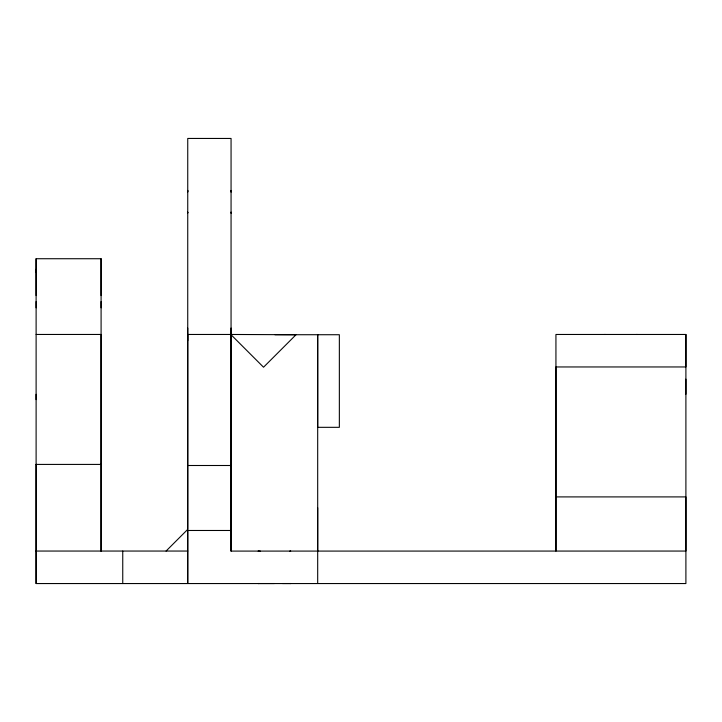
<?xml version="1.0" encoding="UTF-8"?>
<svg xmlns="http://www.w3.org/2000/svg" width="722" height="722" viewBox="0 0 722 722"><rect width="100%" height="100%" fill="white"/><g stroke="black" fill="none" stroke-linecap="round" stroke-linejoin="round"><path stroke-width="1.08" d="M685.891 334.466L685.891 366.957L555.94 366.957L555.931 551.057L555.94 334.466L685.9 334.466L685.9 583.547L36.109 583.557L36.118 258.729L101.089 258.729L101.089 295.578M101.089 258.729L101.089 551.048L101.089 334.457L36.118 334.457M187.729 213.017L187.747 212.088L187.729 212.891M231.049 213.026L231.058 212.088L231.049 212.9M231.049 530.48L187.729 530.48L187.729 583.538L187.729 334.466L231.049 334.466L231.049 551.094L231.067 138.453L187.747 138.444L187.729 529.388L166.078 551.048M317.689 583.538L317.689 334.728L317.689 427.325L339.349 427.325L339.349 334.728L274.929 334.728M685.891 379.131L685.891 394.239M36.118 301.57L36.118 307.825M36.136 269.306L36.136 272.149M36.1 399.618L36.1 394.311M101.089 301.57L101.089 307.825M187.729 340.658L187.729 328.041M231.049 340.667L231.049 328.05M187.738 191.52L187.747 190.427L187.738 192.124M231.049 191.529L231.067 190.437L231.049 192.133M258.675 551.085L258.124 551.094L260.299 551.085M258.684 583.529L258.124 583.529L274.369 583.529M290.063 583.529L290.614 583.529L282.492 583.529M604.675 334.466L605.226 334.466M636.605 334.466L637.156 334.466M36.118 464.417L101.089 464.417M187.729 465.5L231.049 465.5M555.94 496.907L685.9 496.907L685.9 551.057L231.049 551.094M36.109 551.048L187.729 551.048M231.049 334.466L296.029 334.728L263.539 367.218L231.049 334.728M317.689 507.737L317.689 551.048M122.749 551.048L122.749 583.557M36.118 258.729L36.118 295.578M36.118 464.381L36.118 583.538M290.614 551.085L290.063 551.094L290.614 551.085"/></g></svg>
